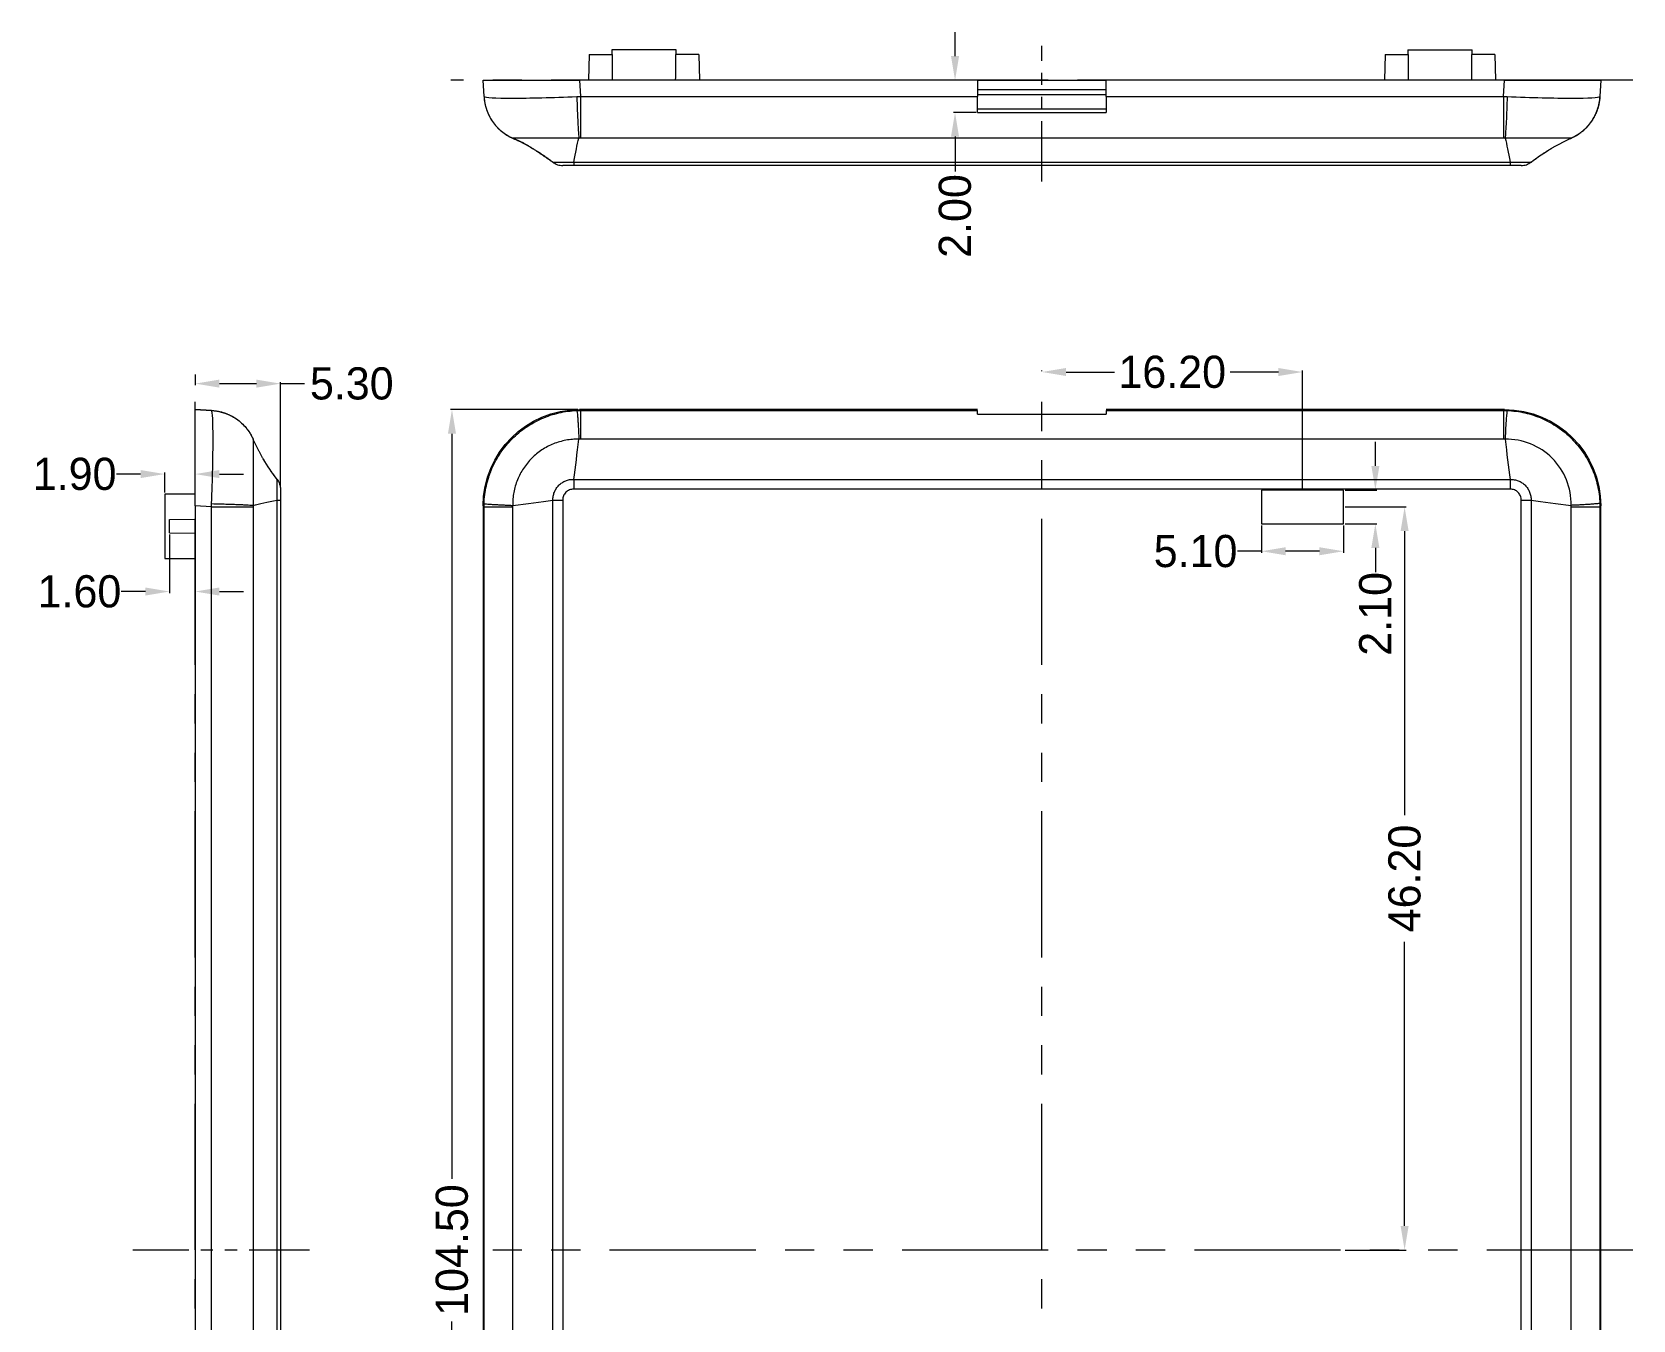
# Model space of a CAD drawing. Extents: x 33 to 501, y 235 to 402.
# Drawn here: x 32.7 to 132.3, y 315.1 to 395.2 of the extents above; entities that cross this region are included whole.
import ezdxf

# ---------------------------------------------------------------- set-up
doc = ezdxf.new("R2010")
doc.units = 0
doc.header["$MEASUREMENT"] = 0
doc.linetypes.add('PHANTOM', pattern=[2.5, 1.25, -0.25, 0.25, -0.25, 0.25, -0.25])
doc.layers.add('10', color=7, linetype='Continuous')
doc.dimstyles.new('2', dxfattribs={"dimtxt": 2, "dimasz": 1.5, "dimexe": 0.1, "dimexo": 0.1, "dimgap": 0.1, "dimtad": 0, "dimzin": 0, "dimdsep": 46, "dimtxsty": 'Standard', "dimcen": 0, "dimclrd": 4, "dimclre": 4, "dimclrt": 3, "dimadec": 1, "dimazin": 0, "dimtfac": 1, "dimtofl": 0, "dimtmove": 0, "dimatfit": 3, "dimfxl": 0, "dimtolj": 1, "dimtzin": 0, "dimlwd": 9, "dimlwe": 9, "dimarcsym": 0})

# ---------------------------------------------------------------- blocks, each defined once
blk = doc.blocks.new('*D11')
at = {"color": 4, "linetype": 'Continuous', "lineweight": 9}
for p, q in [((66.657, 371.72), (58.727, 371.72)), ((58.827, 370.22), (58.827, 323.903)), ((58.827, 268.72), (58.827, 315.036)), ((66.657, 267.22), (58.727, 267.22))]:
    blk.add_line(p, q, dxfattribs=at)
for points in [[(58.577, 370.22), (59.077, 370.22), (58.827, 371.72)], [(58.577, 268.72), (59.077, 268.72), (58.827, 267.22)]]:
    blk.add_solid(points, dxfattribs=at)
at = {"layer": 'Defpoints', "color": 0, "linetype": 'Continuous', "lineweight": 9}
for p in [(58.827, 371.72), (66.757, 371.72), (66.757, 267.22)]:
    blk.add_point(p, dxfattribs=at)
at = {"color": 3, "linetype": 'Continuous', "lineweight": 9, "insert": (58.827, 319.47), "char_height": 2, "attachment_point": 5, "rotation": 90}
blk.add_mtext('\\A1;104.50', dxfattribs=at)
blk = doc.blocks.new('*D12')
at = {"color": 4, "linetype": 'Continuous', "lineweight": 9}
for p, q in [((95.515, 374.1), (95.515, 374.155)), ((97.015, 374.055), (100.015, 374.055)), ((110.215, 374.055), (107.215, 374.055)), ((111.715, 366.82), (111.715, 374.155))]:
    blk.add_line(p, q, dxfattribs=at)
for points in [[(97.015, 374.305), (97.015, 373.805), (95.515, 374.055)], [(110.215, 374.305), (110.215, 373.805), (111.715, 374.055)]]:
    blk.add_solid(points, dxfattribs=at)
at = {"layer": 'Defpoints', "color": 0, "linetype": 'Continuous', "lineweight": 9}
for p in [(95.515, 374), (111.715, 374.055), (111.715, 366.72)]:
    blk.add_point(p, dxfattribs=at)
at = {"color": 3, "linetype": 'Continuous', "lineweight": 9, "insert": (103.615, 374.055), "char_height": 2, "attachment_point": 5}
blk.add_mtext('\\A1;16.20', dxfattribs=at)
blk = doc.blocks.new('*D13')
at = {"color": 4, "linetype": 'Continuous', "lineweight": 9}
for p, q in [((114.365, 365.67), (118.165, 365.67)), ((118.065, 364.17), (118.065, 346.503)), ((118.065, 320.97), (118.065, 338.636)), ((114.365, 319.47), (118.165, 319.47))]:
    blk.add_line(p, q, dxfattribs=at)
for points in [[(117.815, 364.17), (118.315, 364.17), (118.065, 365.67)], [(117.815, 320.97), (118.315, 320.97), (118.065, 319.47)]]:
    blk.add_solid(points, dxfattribs=at)
at = {"layer": 'Defpoints', "color": 0, "linetype": 'Continuous', "lineweight": 9}
for p in [(114.265, 365.67), (114.265, 319.47), (118.065, 319.47)]:
    blk.add_point(p, dxfattribs=at)
at = {"color": 3, "linetype": 'Continuous', "lineweight": 9, "insert": (118.065, 342.57), "char_height": 2, "attachment_point": 5, "rotation": 90}
blk.add_mtext('\\A1;46.20', dxfattribs=at)
blk = doc.blocks.new('*D14')
at = {"color": 4, "linetype": 'Continuous', "lineweight": 9}
for p, q in [((109.165, 364.52), (109.165, 362.813)), ((114.265, 364.52), (114.265, 362.813)), ((109.165, 362.913), (107.665, 362.913)), ((112.765, 362.913), (110.665, 362.913))]:
    blk.add_line(p, q, dxfattribs=at)
for points in [[(110.665, 363.163), (110.665, 362.663), (109.165, 362.913)], [(112.765, 363.163), (112.765, 362.663), (114.265, 362.913)]]:
    blk.add_solid(points, dxfattribs=at)
at = {"layer": 'Defpoints', "color": 0, "linetype": 'Continuous', "lineweight": 9}
for p in [(109.165, 364.62), (114.265, 364.62), (109.165, 362.913)]:
    blk.add_point(p, dxfattribs=at)
at = {"color": 3, "linetype": 'Continuous', "lineweight": 9, "insert": (105.065, 362.913), "char_height": 2, "attachment_point": 5}
blk.add_mtext('\\A1;5.10', dxfattribs=at)
blk = doc.blocks.new('*D15')
at = {"color": 4, "linetype": 'Continuous', "lineweight": 9}
for p, q in [((116.246, 368.22), (116.246, 369.72)), ((114.365, 366.72), (116.346, 366.72)), ((114.365, 364.62), (116.346, 364.62)), ((116.246, 363.12), (116.246, 361.62))]:
    blk.add_line(p, q, dxfattribs=at)
for points in [[(115.996, 368.22), (116.496, 368.22), (116.246, 366.72)], [(115.996, 363.12), (116.496, 363.12), (116.246, 364.62)]]:
    blk.add_solid(points, dxfattribs=at)
at = {"layer": 'Defpoints', "color": 0, "linetype": 'Continuous', "lineweight": 9}
for p in [(114.265, 366.72), (114.265, 364.62), (116.246, 364.62)]:
    blk.add_point(p, dxfattribs=at)
at = {"color": 3, "linetype": 'Continuous', "lineweight": 9, "insert": (116.246, 359.02), "char_height": 2, "attachment_point": 5, "rotation": 90}
blk.add_mtext('\\A1;2.10', dxfattribs=at)
blk = doc.blocks.new('*D33')
at = {"color": 4, "linetype": 'Continuous', "lineweight": 9}
for p, q in [((42.863, 373.9), (42.863, 373.234)), ((44.363, 373.334), (46.663, 373.334)), ((48.163, 366.87), (48.163, 373.434)), ((48.163, 373.334), (49.663, 373.334))]:
    blk.add_line(p, q, dxfattribs=at)
for points in [[(44.363, 373.584), (44.363, 373.084), (42.863, 373.334)], [(46.663, 373.584), (46.663, 373.084), (48.163, 373.334)]]:
    blk.add_solid(points, dxfattribs=at)
at = {"layer": 'Defpoints', "color": 0, "linetype": 'Continuous', "lineweight": 9}
for p in [(42.863, 374), (48.163, 373.334), (48.163, 366.77)]:
    blk.add_point(p, dxfattribs=at)
at = {"color": 3, "linetype": 'Continuous', "lineweight": 9, "insert": (52.596, 373.334), "char_height": 2, "attachment_point": 5}
blk.add_mtext('\\A1;5.30', dxfattribs=at)
blk = doc.blocks.new('*D34')
at = {"color": 4, "linetype": 'Continuous', "lineweight": 9}
for p, q in [((39.463, 367.711), (37.963, 367.711)), ((40.963, 366.57), (40.963, 367.811)), ((42.863, 366.57), (42.863, 367.811)), ((44.363, 367.711), (45.863, 367.711))]:
    blk.add_line(p, q, dxfattribs=at)
for points in [[(39.463, 367.961), (39.463, 367.461), (40.963, 367.711)], [(44.363, 367.961), (44.363, 367.461), (42.863, 367.711)]]:
    blk.add_solid(points, dxfattribs=at)
at = {"layer": 'Defpoints', "color": 0, "linetype": 'Continuous', "lineweight": 9}
for p in [(40.963, 367.711), (40.963, 366.47), (42.863, 366.47)]:
    blk.add_point(p, dxfattribs=at)
at = {"color": 3, "linetype": 'Continuous', "lineweight": 9, "insert": (35.363, 367.711), "char_height": 2, "attachment_point": 5}
blk.add_mtext('\\A1;1.90', dxfattribs=at)
blk = doc.blocks.new('*D35')
at = {"color": 4, "linetype": 'Continuous', "lineweight": 9}
for p, q in [((41.263, 363.955), (41.263, 360.309)), ((42.863, 362.37), (42.863, 360.309)), ((39.763, 360.409), (38.263, 360.409)), ((44.363, 360.409), (45.863, 360.409))]:
    blk.add_line(p, q, dxfattribs=at)
for points in [[(39.763, 360.659), (39.763, 360.159), (41.263, 360.409)], [(44.363, 360.659), (44.363, 360.159), (42.863, 360.409)]]:
    blk.add_solid(points, dxfattribs=at)
at = {"layer": 'Defpoints', "color": 0, "linetype": 'Continuous', "lineweight": 9}
for p in [(41.263, 364.055), (42.863, 362.47), (41.263, 360.409)]:
    blk.add_point(p, dxfattribs=at)
at = {"color": 3, "linetype": 'Continuous', "lineweight": 9, "insert": (35.663, 360.409), "char_height": 2, "attachment_point": 5}
blk.add_mtext('\\A1;1.60', dxfattribs=at)
blk = doc.blocks.new('*D47')
at = {"color": 4, "linetype": 'Continuous', "lineweight": 9}
for p, q in [((90.109, 393.691), (90.109, 395.191)), ((91.415, 392.191), (90.009, 392.191)), ((91.415, 390.191), (90.009, 390.191)), ((90.109, 388.691), (90.109, 386.52))]:
    blk.add_line(p, q, dxfattribs=at)
for points in [[(89.859, 393.691), (90.359, 393.691), (90.109, 392.191)], [(89.859, 388.691), (90.359, 388.691), (90.109, 390.191)]]:
    blk.add_solid(points, dxfattribs=at)
at = {"layer": 'Defpoints', "color": 0, "linetype": 'Continuous', "lineweight": 9}
for p in [(91.515, 392.191), (90.109, 390.191), (91.515, 390.191)]:
    blk.add_point(p, dxfattribs=at)
at = {"color": 3, "linetype": 'Continuous', "lineweight": 9, "insert": (90.109, 383.754), "char_height": 2, "attachment_point": 5, "rotation": 90}
blk.add_mtext('\\A1;2.00', dxfattribs=at)

msp = doc.modelspace()

# ---------------------------------------------------------------- linework, layer by layer
at = {"layer": '10', "color": 1, "linetype": 'PHANTOM', "lineweight": 9, "ltscale": 3}
for p, q in [((95.515, 385.905), (95.515, 394.338)), ((49.959, 319.47), (38.982, 319.47))]:
    msp.add_line(p, q, dxfattribs=at)
at = {"layer": '10', "color": 7, "linetype": 'Continuous', "lineweight": 9}
for p, q in [((67.351, 393.791), (67.323, 392.191)), ((67.351, 393.791), (68.809, 393.791)), ((72.765, 394.091), (68.765, 394.091)), ((68.765, 394.091), (68.765, 393.791)), ((74.18, 393.791), (72.722, 393.791)), ((72.765, 393.791), (72.765, 394.091)), ((74.18, 393.791), (74.208, 392.191)), ((116.851, 393.791), (116.823, 392.191)), ((116.851, 393.791), (118.309, 393.791)), ((118.265, 394.091), (122.265, 394.091)), ((118.265, 394.091), (118.265, 393.791)), ((123.68, 393.791), (122.222, 393.791)), ((122.265, 393.791), (122.265, 394.091)), ((123.68, 393.791), (123.708, 392.191)), ((60.818, 391.179), (60.765, 392.191)), ((60.765, 392.191), (66.757, 392.191)), ((66.757, 392.191), (66.81, 391.179)), ((91.515, 392.191), (66.757, 392.191)), ((91.515, 392.191), (91.515, 391.179)), ((91.516, 392.191), (99.514, 392.191)), ((99.515, 391.591), (91.516, 391.591)), ((124.273, 392.191), (99.515, 392.191)), ((99.515, 391.179), (99.515, 392.191)), ((124.22, 391.179), (124.273, 392.191)), ((124.273, 392.191), (130.265, 392.191)), ((130.265, 392.191), (130.212, 391.179)), ((62.6, 388.593), (62.6, 388.593)), ((62.601, 388.592), (62.6, 388.593)), ((128.43, 388.593), (128.429, 388.592)), ((128.43, 388.593), (128.43, 388.593)), ((42.863, 365.728), (42.863, 371.72)), ((42.863, 371.72), (43.875, 371.667)), ((43.875, 371.667), (42.863, 371.72)), ((66.757, 371.72), (66.81, 371.667)), ((91.515, 371.72), (66.757, 371.72)), ((124.273, 371.72), (99.515, 371.72)), ((124.22, 371.667), (124.273, 371.72)), ((46.461, 369.885), (46.461, 369.884)), ((46.461, 369.885), (46.461, 369.885)), ((46.461, 369.885), (46.461, 369.885)), ((40.963, 366.47), (40.963, 362.47)), ((42.863, 366.47), (40.963, 366.47)), ((109.165, 366.72), (109.165, 364.62)), ((114.265, 366.72), (109.165, 366.72)), ((114.265, 364.62), (114.265, 366.72)), ((43.875, 365.675), (42.863, 365.728)), ((42.863, 365.728), (42.863, 273.211)), ((60.818, 365.675), (60.765, 365.728)), ((60.765, 365.728), (60.765, 273.211)), ((130.265, 365.728), (130.212, 365.675)), ((130.265, 273.211), (130.265, 365.728)), ((41.263, 364.884), (42.863, 364.912)), ((41.263, 364.055), (41.263, 364.884)), ((109.165, 364.62), (114.265, 364.62)), ((41.263, 364.055), (42.863, 364.027)), ((40.963, 362.47), (42.863, 362.47))]:
    msp.add_line(p, q, dxfattribs=at)
at = {"layer": '10', "color": 1, "linetype": 'PHANTOM', "lineweight": 9, "ltscale": 7.27234}
for p, q in [((132.265, 392.191), (58.765, 392.191)), ((42.863, 264.938), (42.863, 374)), ((95.515, 264.938), (95.515, 374)), ((132.265, 319.47), (58.765, 319.47))]:
    msp.add_line(p, q, dxfattribs=at)
at = {"layer": '10', "color": 7, "linetype": 'Continuous', "lineweight": 9, "extrusion": (0, 0, -1)}
for centre, major_axis, ratio, start_param, end_param in [((70.765, 417.536), (0, -114.58), 0.017455, 1.347752, 1.362048), ((70.765, 417.536), (0, -114.58), 0.017455, 4.921137, 4.935433), ((120.265, 417.536), (0, -114.58), 0.017455, 1.347752, 1.362048), ((120.265, 417.536), (0, -114.58), 0.017455, 4.921137, 4.935433), ((66.773, 365.711), (-4.254, 4.254), 0.997265, 5.499157, 7.067214), ((124.257, 365.711), (4.254, 4.254), 0.997265, 5.499157, 7.067214)]:
    msp.add_ellipse(centre, major_axis=major_axis, ratio=ratio, start_param=start_param, end_param=end_param, dxfattribs=at)
at = {"layer": '10', "color": 7, "linetype": 'Continuous', "lineweight": 9}
for points, knots in [([(99.515, 391.284), (97.708, 391.284), (95.902, 391.284), (94.095, 391.284), (93.235, 391.284), (92.375, 391.284), (91.515, 391.284)], [0, 0, 0, 0, 0.677506, 0.677506, 0.677506, 1, 1, 1, 1]), ([(60.818, 391.179), (60.833, 390.904), (60.885, 390.631), (61.063, 390.11), (61.187, 389.861), (61.5, 389.408), (61.688, 389.202), (62.112, 388.851), (62.348, 388.704), (62.6, 388.593)], [0, 0, 0, 0, 0.25, 0.25, 0.5, 0.5, 0.75, 0.75, 1, 1, 1, 1]), ([(60.822, 391.173), (60.875, 391.119), (61.505, 391.082), (63.639, 391.082), (65.085, 391.117), (66.591, 391.173)], [0, 0, 0, 0, 0.5, 0.5, 1, 1, 1, 1]), ([(60.822, 391.173), (60.824, 391.146), (60.827, 391.09), (60.835, 391.008), (60.845, 390.926), (60.857, 390.846), (60.871, 390.767), (60.887, 390.689), (60.905, 390.613), (60.925, 390.537), (60.946, 390.463), (60.969, 390.391), (60.994, 390.319), (61.02, 390.25), (61.047, 390.181), (61.076, 390.114), (61.106, 390.049), (61.138, 389.985), (61.17, 389.922), (61.204, 389.861), (61.238, 389.801), (61.274, 389.743), (61.31, 389.687), (61.347, 389.632), (61.385, 389.578), (61.423, 389.526), (61.462, 389.476), (61.502, 389.427), (61.542, 389.379), (61.582, 389.333), (61.623, 389.288), (61.664, 389.245), (61.706, 389.203), (61.748, 389.162), (61.789, 389.123), (61.831, 389.085), (61.874, 389.049), (61.916, 389.014), (61.958, 388.98), (62, 388.947), (62.042, 388.916), (62.084, 388.886), (62.125, 388.857), (62.167, 388.829), (62.208, 388.803), (62.249, 388.777), (62.29, 388.753), (62.33, 388.729), (62.37, 388.707), (62.41, 388.685), (62.449, 388.665), (62.487, 388.646), (62.526, 388.627), (62.563, 388.609), (62.589, 388.598), (62.601, 388.592)], [0, 0, 0, 0, 0.025339, 0.05043, 0.075271, 0.099864, 0.124208, 0.148302, 0.172148, 0.195745, 0.219093, 0.242192, 0.265043, 0.287644, 0.309997, 0.3321, 0.353955, 0.375561, 0.396917, 0.418025, 0.438884, 0.459495, 0.479856, 0.499968, 0.519832, 0.539446, 0.558812, 0.577929, 0.596796, 0.615415, 0.633785, 0.651907, 0.669779, 0.687402, 0.704777, 0.721902, 0.738779, 0.755407, 0.771786, 0.787916, 0.803797, 0.819429, 0.834812, 0.849947, 0.864832, 0.879469, 0.893857, 0.907996, 0.921886, 0.935527, 0.948919, 0.962063, 0.974957, 0.987603, 1, 1, 1, 1]), ([(66.591, 391.173), (66.596, 390.994), (66.606, 390.648), (66.624, 390.169), (66.642, 389.754), (66.66, 389.405), (66.677, 389.119), (66.693, 388.894), (66.707, 388.72), (66.716, 388.633), (66.72, 388.592)], [0, 0, 0, 0, 0.163102, 0.315329, 0.456674, 0.587133, 0.7067, 0.815369, 0.913138, 1, 1, 1, 1]), ([(66.81, 391.179), (66.81, 390.904), (66.81, 390.631), (66.81, 390.11), (66.81, 389.861), (66.81, 389.408), (66.81, 389.202), (66.81, 388.851), (66.81, 388.704), (66.81, 388.593)], [0, 0, 0, 0, 0.25, 0.25, 0.5, 0.5, 0.75, 0.75, 1, 1, 1, 1]), ([(91.515, 390.422), (91.947, 390.422), (92.378, 390.422), (92.81, 390.422), (95.045, 390.422), (97.28, 390.422), (99.515, 390.422)], [0, 0, 0, 0, 0.16184, 0.16184, 0.16184, 1, 1, 1, 1]), ([(99.515, 391.179), (102.511, 391.179), (105.507, 391.179), (108.503, 391.179), (113.742, 391.179), (118.981, 391.179), (124.22, 391.179)], [0, 0, 0, 0, 0.363795, 0.363795, 0.363795, 1, 1, 1, 1]), ([(124.22, 391.179), (124.22, 390.904), (124.22, 390.631), (124.22, 390.11), (124.22, 389.861), (124.22, 389.408), (124.22, 389.202), (124.22, 388.851), (124.22, 388.704), (124.22, 388.593)], [0, 0, 0, 0, 0.25, 0.25, 0.5, 0.5, 0.75, 0.75, 1, 1, 1, 1]), ([(124.439, 391.173), (124.425, 390.623), (124.405, 390.083), (124.36, 389.178), (124.335, 388.814), (124.31, 388.592)], [0, 0, 0, 0, 0.5, 0.5, 1, 1, 1, 1]), ([(124.439, 391.173), (125.942, 391.117), (127.389, 391.082), (129.52, 391.082), (130.15, 391.117), (130.208, 391.173)], [0, 0, 0, 0, 0.5, 0.5, 1, 1, 1, 1]), ([(130.208, 391.173), (130.206, 391.145), (130.203, 391.09), (130.195, 391.007), (130.185, 390.926), (130.173, 390.845), (130.158, 390.766), (130.142, 390.688), (130.125, 390.612), (130.105, 390.537), (130.083, 390.462), (130.06, 390.39), (130.036, 390.319), (130.01, 390.249), (129.982, 390.18), (129.953, 390.113), (129.923, 390.048), (129.892, 389.984), (129.859, 389.921), (129.826, 389.86), (129.791, 389.8), (129.756, 389.742), (129.72, 389.686), (129.683, 389.631), (129.645, 389.577), (129.606, 389.525), (129.567, 389.475), (129.528, 389.426), (129.488, 389.378), (129.447, 389.332), (129.406, 389.287), (129.365, 389.244), (129.323, 389.202), (129.282, 389.161), (129.24, 389.122), (129.198, 389.084), (129.156, 389.048), (129.113, 389.013), (129.071, 388.979), (129.029, 388.946), (128.987, 388.915), (128.945, 388.885), (128.904, 388.856), (128.862, 388.828), (128.821, 388.802), (128.78, 388.776), (128.739, 388.752), (128.699, 388.728), (128.659, 388.706), (128.619, 388.684), (128.58, 388.664), (128.541, 388.645), (128.503, 388.626), (128.465, 388.608), (128.44, 388.597), (128.427, 388.592)], [0, 0, 0, 0, 0.025329, 0.05041, 0.075242, 0.099826, 0.124161, 0.148248, 0.172086, 0.195676, 0.219017, 0.24211, 0.264954, 0.28755, 0.309897, 0.331996, 0.353846, 0.375448, 0.396802, 0.417906, 0.438763, 0.459371, 0.47973, 0.499841, 0.519703, 0.539317, 0.558682, 0.577799, 0.596667, 0.615286, 0.633658, 0.65178, 0.669654, 0.68728, 0.704657, 0.721785, 0.738665, 0.755296, 0.771679, 0.787814, 0.803699, 0.819336, 0.834725, 0.849865, 0.864757, 0.8794, 0.893794, 0.90794, 0.921837, 0.935486, 0.948886, 0.962037, 0.97494, 0.987594, 1, 1, 1, 1]), ([(129.125, 389.022), (129.128, 389.025), (129.132, 389.027), (129.343, 389.202), (129.53, 389.408), (129.843, 389.861), (129.968, 390.11), (130.145, 390.631), (130.198, 390.904), (130.212, 391.179)], [0, 0, 0, 0, 0.001871, 0.001871, 0.334581, 0.334581, 0.66729, 0.66729, 1, 1, 1, 1]), ([(91.515, 390.191), (93.515, 390.191), (95.515, 390.191), (97.515, 390.191), (98.182, 390.191), (98.849, 390.191), (99.515, 390.191)], [0, 0, 0, 0, 0.75, 0.75, 0.75, 1, 1, 1, 1]), ([(66.72, 388.592), (66.584, 388.591), (66.447, 388.591), (66.176, 388.591), (66.042, 388.591), (65.645, 388.591), (65.386, 388.591), (65.008, 388.591), (64.884, 388.591), (64.645, 388.591), (64.529, 388.591), (64.192, 388.591), (63.983, 388.59), (63.693, 388.59), (63.602, 388.59), (63.429, 388.591), (63.349, 388.591), (63.125, 388.591), (63.001, 388.591), (62.849, 388.591), (62.804, 388.591), (62.728, 388.591), (62.697, 388.591), (62.647, 388.591), (62.629, 388.591), (62.612, 388.591), (62.607, 388.591), (62.603, 388.592)], [0, 0, 0, 0, 0.0625, 0.0625, 0.125, 0.125, 0.25, 0.25, 0.3125, 0.3125, 0.375, 0.375, 0.5, 0.5, 0.5625, 0.5625, 0.625, 0.625, 0.75, 0.75, 0.8125, 0.8125, 0.875, 0.875, 0.9375, 0.9375, 1, 1, 1, 1]), ([(66.81, 388.593), (66.78, 388.593), (66.75, 388.593), (66.727, 388.593), (66.723, 388.593), (66.718, 388.592), (66.714, 388.592)], [0, 0, 0, 0, 0.99933, 0.99933, 0.99933, 1, 1, 1, 1]), ([(124.22, 388.593), (122.25, 388.593), (120.28, 388.593), (118.31, 388.593), (110.31, 388.593), (102.31, 388.593), (94.31, 388.593), (85.143, 388.593), (75.977, 388.593), (66.81, 388.593)], [0, 0, 0, 0, 0.102953, 0.102953, 0.102953, 0.520995, 0.520995, 0.520995, 1, 1, 1, 1]), ([(124.317, 388.592), (124.312, 388.592), (124.308, 388.593), (124.303, 388.593), (124.28, 388.593), (124.25, 388.593), (124.22, 388.593)], [0, 0, 0, 0, 0.00067, 0.00067, 0.00067, 1, 1, 1, 1]), ([(128.425, 388.592), (128.432, 388.591), (128.383, 388.591), (128.308, 388.591), (128.233, 388.591), (128.081, 388.591), (128.023, 388.591), (127.898, 388.591), (127.829, 388.591), (127.607, 388.591), (127.437, 388.59), (127.147, 388.59), (127.046, 388.59), (126.835, 388.591), (126.725, 388.591), (126.387, 388.591), (126.149, 388.591), (125.773, 388.591), (125.644, 388.591), (125.383, 388.591), (125.251, 388.591), (124.853, 388.591), (124.583, 388.591), (124.31, 388.592)], [0, 0, 0, 0, 0.015625, 0.125, 0.25, 0.25, 0.3125, 0.3125, 0.375, 0.375, 0.5, 0.5, 0.5625, 0.5625, 0.625, 0.625, 0.75, 0.75, 0.8125, 0.8125, 0.875, 0.875, 1, 1, 1, 1]), ([(65.103, 387.1), (65.132, 387.104), (65.177, 387.105), (65.241, 387.106), (65.3, 387.106), (65.378, 387.107), (65.47, 387.107), (65.585, 387.107), (65.725, 387.106), (65.874, 387.105), (66.004, 387.104), (66.145, 387.103), (66.285, 387.102), (66.324, 387.101), (66.362, 387.101), (66.394, 387.1), (66.399, 387.1), (66.403, 387.1), (66.408, 387.1)], [0, 0, 0, 0, 0.308953, 0.308953, 0.308953, 0.499345, 0.499345, 0.499345, 0.737901, 0.737901, 0.737901, 0.943916, 0.943916, 0.943916, 0.999971, 0.999971, 0.999971, 1, 1, 1, 1]), ([(65.103, 387.1), (65.191, 387.032), (65.287, 386.981), (65.444, 386.927), (65.497, 386.913), (65.605, 386.896), (65.661, 386.891), (65.715, 386.891)], [0, 0, 0, 0, 0.5, 0.5, 0.75, 0.75, 1, 1, 1, 1]), ([(66.396, 386.891), (66.375, 386.891), (66.353, 386.891), (66.332, 386.891), (66.258, 386.891), (66.185, 386.891), (66.117, 386.891), (66.04, 386.891), (65.968, 386.891), (65.909, 386.891), (65.862, 386.891), (65.822, 386.891), (65.791, 386.891), (65.757, 386.891), (65.733, 386.891), (65.723, 386.891), (65.719, 386.891), (65.714, 386.891)], [0, 0, 0, 0, 0.059419, 0.059419, 0.059419, 0.26576, 0.26576, 0.26576, 0.500643, 0.500643, 0.500643, 0.687205, 0.687205, 0.687205, 0.897282, 0.897282, 1, 1, 1, 1]), ([(66.401, 387.1), (66.401, 387.033), (66.4, 386.98), (66.399, 386.945), (66.398, 386.915), (66.398, 386.898), (66.397, 386.894), (66.396, 386.889)], [0, 0, 0, 0, 0.501081, 0.501081, 0.501081, 0.924763, 1, 1, 1, 1]), ([(124.634, 386.891), (116.037, 386.891), (107.441, 386.891), (98.844, 386.891), (88.028, 386.891), (77.212, 386.891), (66.396, 386.891)], [0, 0, 0, 0, 0.442836, 0.442836, 0.442836, 1, 1, 1, 1]), ([(66.401, 387.101), (67.068, 387.101), (67.735, 387.101), (68.401, 387.101), (71.068, 387.101), (73.735, 387.101), (76.401, 387.101), (81.735, 387.101), (87.068, 387.101), (92.401, 387.101), (97.773, 387.101), (103.144, 387.101), (108.515, 387.101), (111.672, 387.101), (114.83, 387.101), (117.987, 387.101), (120.201, 387.101), (122.415, 387.101), (124.629, 387.101)], [0, 0, 0, 0, 0.034348, 0.034348, 0.034348, 0.17174, 0.17174, 0.17174, 0.446523, 0.446523, 0.446523, 0.723262, 0.723262, 0.723262, 0.885927, 0.885927, 0.885927, 1, 1, 1, 1]), ([(124.622, 387.1), (124.627, 387.1), (124.631, 387.1), (124.636, 387.1), (124.698, 387.101), (124.767, 387.102), (124.835, 387.103), (124.977, 387.104), (125.117, 387.105), (125.244, 387.106), (125.36, 387.106), (125.468, 387.107), (125.56, 387.107), (125.675, 387.107), (125.767, 387.106), (125.83, 387.105), (125.884, 387.104), (125.908, 387.104), (125.913, 387.103), (125.918, 387.103), (125.936, 387.101), (125.931, 387.101), (125.927, 387.1), (125.923, 387.098), (125.919, 387.096)], [0, 0, 0, 0, 0.000029, 0.000029, 0.000029, 0.099778, 0.099778, 0.099778, 0.308953, 0.308953, 0.308953, 0.499345, 0.499345, 0.499345, 0.737901, 0.737901, 0.737901, 0.943916, 0.943916, 0.943916, 0.999971, 0.999971, 0.999971, 1, 1, 1, 1]), ([(124.629, 387.1), (124.63, 387.033), (124.631, 386.98), (124.631, 386.945), (124.632, 386.915), (124.633, 386.898), (124.633, 386.894), (124.635, 386.889)], [0, 0, 0, 0, 0.500356, 0.500356, 0.500356, 0.924765, 1, 1, 1, 1]), ([(125.315, 386.891), (125.29, 386.891), (125.261, 386.891), (125.228, 386.891), (125.18, 386.891), (125.121, 386.891), (125.074, 386.891), (125.019, 386.891), (124.959, 386.891), (124.893, 386.891), (124.819, 386.891), (124.745, 386.891), (124.708, 386.891), (124.671, 386.891), (124.634, 386.891)], [0, 0, 0, 0, 0.26576, 0.26576, 0.500643, 0.500643, 0.500643, 0.687204, 0.687204, 0.687204, 0.897282, 0.897282, 0.897282, 1, 1, 1, 1]), ([(125.315, 386.891), (125.37, 386.891), (125.425, 386.896), (125.533, 386.913), (125.586, 386.927), (125.743, 386.981), (125.84, 387.032), (125.927, 387.1)], [0, 0, 0, 0, 0.25, 0.25, 0.5, 0.5, 1, 1, 1, 1]), ([(43.875, 371.667), (44.15, 371.652), (44.423, 371.6), (44.944, 371.422), (45.193, 371.297), (45.646, 370.985), (45.852, 370.797), (46.026, 370.586), (46.029, 370.583), (46.032, 370.579)], [0, 0, 0, 0, 0.33271, 0.33271, 0.665419, 0.665419, 0.998129, 0.998129, 1, 1, 1, 1]), ([(43.88, 365.874), (43.935, 367.381), (43.972, 368.833), (43.972, 370.972), (43.937, 371.604), (43.881, 371.662)], [0, 0, 0, 0, 0.5, 0.5, 1, 1, 1, 1]), ([(43.881, 371.662), (43.909, 371.661), (43.964, 371.657), (44.047, 371.649), (44.128, 371.639), (44.208, 371.627), (44.288, 371.613), (44.365, 371.597), (44.442, 371.579), (44.517, 371.559), (44.591, 371.538), (44.664, 371.515), (44.735, 371.49), (44.805, 371.464), (44.874, 371.437), (44.941, 371.408), (45.006, 371.378), (45.07, 371.346), (45.133, 371.314), (45.194, 371.28), (45.253, 371.246), (45.312, 371.21), (45.368, 371.174), (45.423, 371.137), (45.477, 371.099), (45.529, 371.061), (45.579, 371.022), (45.628, 370.982), (45.676, 370.942), (45.722, 370.901), (45.767, 370.861), (45.81, 370.819), (45.852, 370.778), (45.893, 370.736), (45.932, 370.694), (45.969, 370.652), (46.006, 370.61), (46.041, 370.568), (46.075, 370.526), (46.107, 370.484), (46.139, 370.442), (46.169, 370.4), (46.198, 370.358), (46.226, 370.316), (46.252, 370.275), (46.278, 370.234), (46.302, 370.193), (46.326, 370.153), (46.348, 370.113), (46.369, 370.073), (46.39, 370.034), (46.409, 369.995), (46.428, 369.957), (46.446, 369.919), (46.457, 369.894), (46.462, 369.882)], [0, 0, 0, 0, 0.025329, 0.05041, 0.075242, 0.099826, 0.124161, 0.148248, 0.172086, 0.195676, 0.219017, 0.24211, 0.264954, 0.28755, 0.309897, 0.331996, 0.353846, 0.375448, 0.396802, 0.417906, 0.438763, 0.45937, 0.47973, 0.499841, 0.519703, 0.539317, 0.558682, 0.577799, 0.596667, 0.615286, 0.633657, 0.65178, 0.669654, 0.68728, 0.704657, 0.721785, 0.738665, 0.755296, 0.771679, 0.787814, 0.803699, 0.819336, 0.834725, 0.849865, 0.864757, 0.8794, 0.893794, 0.90794, 0.921837, 0.935486, 0.948886, 0.962037, 0.97494, 0.987594, 1, 1, 1, 1]), ([(60.822, 365.874), (60.835, 366.251), (60.883, 366.621), (61.007, 367.167), (61.057, 367.348), (61.144, 367.616), (61.176, 367.705), (61.243, 367.881), (61.278, 367.968), (61.464, 368.397), (61.644, 368.723), (61.959, 369.187), (62.072, 369.338), (62.312, 369.629), (62.439, 369.768), (62.839, 370.17), (63.126, 370.408), (63.587, 370.723), (63.746, 370.821), (64.073, 371.003), (64.243, 371.087), (64.759, 371.313), (65.113, 371.43), (65.658, 371.556), (65.842, 371.589), (66.215, 371.639), (66.403, 371.655), (66.591, 371.662)], [0, 0, 0, 0, 0.125, 0.125, 0.1875, 0.1875, 0.21875, 0.21875, 0.25, 0.25, 0.375, 0.375, 0.4375, 0.4375, 0.5, 0.5, 0.625, 0.625, 0.6875, 0.6875, 0.75, 0.75, 0.875, 0.875, 0.9375, 0.9375, 1, 1, 1, 1]), ([(66.591, 371.662), (66.596, 371.643), (66.606, 371.607), (66.624, 371.445), (66.642, 371.231), (66.66, 370.977), (66.677, 370.703), (66.693, 370.423), (66.707, 370.151), (66.716, 369.968), (66.72, 369.882)], [0, 0, 0, 0, 0.163102, 0.315329, 0.456674, 0.587133, 0.7067, 0.815369, 0.913138, 1, 1, 1, 1]), ([(66.81, 371.667), (66.81, 371.652), (66.81, 371.6), (66.81, 371.422), (66.81, 371.297), (66.81, 370.985), (66.81, 370.797), (66.81, 370.373), (66.81, 370.137), (66.81, 369.885)], [0, 0, 0, 0, 0.25, 0.25, 0.5, 0.5, 0.75, 0.75, 1, 1, 1, 1]), ([(91.515, 371.443), (93.515, 371.443), (95.515, 371.443), (97.515, 371.443), (98.182, 371.443), (98.849, 371.443), (99.515, 371.443)], [0, 0, 0, 0, 0.75, 0.75, 0.75, 1, 1, 1, 1]), ([(99.515, 371.667), (102.511, 371.667), (105.507, 371.667), (108.503, 371.667), (113.742, 371.667), (118.981, 371.667), (124.22, 371.667)], [0, 0, 0, 0, 0.363795, 0.363795, 0.363795, 1, 1, 1, 1]), ([(124.22, 371.667), (124.22, 371.652), (124.22, 371.6), (124.22, 371.422), (124.22, 371.297), (124.22, 370.985), (124.22, 370.797), (124.22, 370.373), (124.22, 370.137), (124.22, 369.885)], [0, 0, 0, 0, 0.25, 0.25, 0.5, 0.5, 0.75, 0.75, 1, 1, 1, 1]), ([(124.439, 371.662), (124.425, 371.633), (124.405, 371.449), (124.36, 370.824), (124.335, 370.385), (124.31, 369.882)], [0, 0, 0, 0, 0.5, 0.5, 1, 1, 1, 1]), ([(124.439, 371.662), (124.815, 371.648), (125.184, 371.598), (125.729, 371.474), (125.909, 371.424), (126.266, 371.306), (126.442, 371.238), (126.954, 371.014), (127.28, 370.834), (127.742, 370.519), (127.893, 370.406), (128.183, 370.166), (128.322, 370.039), (128.721, 369.639), (128.958, 369.352), (129.273, 368.892), (129.37, 368.733), (129.551, 368.406), (129.635, 368.237), (129.86, 367.722), (129.976, 367.369), (130.101, 366.825), (130.135, 366.642), (130.184, 366.269), (130.201, 366.081), (130.208, 365.894)], [0, 0, 0, 0, 0.125, 0.125, 0.1875, 0.1875, 0.25, 0.25, 0.375, 0.375, 0.4375, 0.4375, 0.5, 0.5, 0.625, 0.625, 0.6875, 0.6875, 0.75, 0.75, 0.875, 0.875, 0.9375, 0.9375, 1, 1, 1, 1]), ([(46.462, 369.881), (46.463, 369.888), (46.463, 369.878), (46.463, 369.855), (46.463, 369.837), (46.463, 369.763), (46.463, 369.688), (46.463, 369.535), (46.463, 369.478), (46.463, 369.352), (46.463, 369.284), (46.463, 369.061), (46.463, 368.892), (46.463, 368.602), (46.463, 368.501), (46.463, 368.289), (46.463, 368.179), (46.463, 367.841), (46.463, 367.603), (46.463, 367.228), (46.463, 367.099), (46.463, 366.837), (46.463, 366.705), (46.463, 366.44), (46.463, 366.306), (46.463, 366.104), (46.462, 366.003), (46.462, 365.884), (46.462, 365.824), (46.462, 365.799), (46.462, 365.782), (46.462, 365.773), (46.462, 365.765)], [0, 0, 0, 0, 0.0625, 0.0625, 0.125, 0.125, 0.25, 0.25, 0.3125, 0.3125, 0.375, 0.375, 0.5, 0.5, 0.5625, 0.5625, 0.625, 0.625, 0.75, 0.75, 0.8125, 0.8125, 0.875, 0.875, 0.9375, 0.9375, 0.96875, 0.984375, 0.992188, 0.996094, 0.996094, 1, 1, 1, 1]), ([(66.72, 369.882), (66.584, 369.884), (66.447, 369.879), (66.176, 369.855), (66.042, 369.837), (65.645, 369.763), (65.386, 369.688), (65.008, 369.535), (64.884, 369.478), (64.645, 369.352), (64.529, 369.284), (64.192, 369.061), (63.983, 368.892), (63.693, 368.602), (63.602, 368.501), (63.429, 368.289), (63.349, 368.179), (63.125, 367.841), (63.001, 367.603), (62.849, 367.228), (62.804, 367.099), (62.728, 366.837), (62.697, 366.705), (62.647, 366.44), (62.629, 366.306), (62.612, 366.104), (62.606, 366.003), (62.603, 365.884), (62.603, 365.824), (62.603, 365.799), (62.603, 365.782), (62.603, 365.773), (62.603, 365.765)], [0, 0, 0, 0, 0.0625, 0.0625, 0.125, 0.125, 0.25, 0.25, 0.3125, 0.3125, 0.375, 0.375, 0.5, 0.5, 0.5625, 0.5625, 0.625, 0.625, 0.75, 0.75, 0.8125, 0.8125, 0.875, 0.875, 0.9375, 0.9375, 0.96875, 0.984375, 0.992188, 0.996094, 0.996094, 1, 1, 1, 1]), ([(66.81, 369.885), (66.78, 369.885), (66.75, 369.884), (66.727, 369.884), (66.723, 369.884), (66.718, 369.884), (66.714, 369.884)], [0, 0, 0, 0, 0.99933, 0.99933, 0.99933, 1, 1, 1, 1]), ([(124.22, 369.885), (122.25, 369.885), (120.28, 369.885), (118.31, 369.885), (110.31, 369.885), (102.31, 369.885), (94.31, 369.885), (85.143, 369.885), (75.977, 369.885), (66.81, 369.885)], [0, 0, 0, 0, 0.102953, 0.102953, 0.102953, 0.520995, 0.520995, 0.520995, 1, 1, 1, 1]), ([(124.317, 369.884), (124.312, 369.884), (124.308, 369.884), (124.303, 369.884), (124.28, 369.884), (124.25, 369.885), (124.22, 369.885)], [0, 0, 0, 0, 0.00067, 0.00067, 0.00067, 1, 1, 1, 1]), ([(128.427, 365.765), (128.416, 366.311), (128.335, 366.847), (127.929, 367.854), (127.63, 368.308), (126.472, 369.468), (125.402, 369.898), (124.31, 369.882)], [0, 0, 0, 0, 0.25, 0.25, 0.5, 0.5, 1, 1, 1, 1]), ([(47.954, 366.077), (47.954, 366.081), (47.954, 366.086), (47.954, 366.09), (47.953, 366.152), (47.952, 366.222), (47.951, 366.29), (47.95, 366.431), (47.949, 366.571), (47.948, 366.698), (47.947, 366.814), (47.947, 366.923), (47.947, 367.015), (47.947, 367.129), (47.948, 367.222), (47.949, 367.284), (47.949, 367.338), (47.95, 367.363), (47.951, 367.367), (47.951, 367.373), (47.953, 367.391), (47.953, 367.386), (47.954, 367.381), (47.956, 367.377), (47.957, 367.373)], [0, 0, 0, 0, 0.000029, 0.000029, 0.000029, 0.099778, 0.099778, 0.099778, 0.308953, 0.308953, 0.308953, 0.499345, 0.499345, 0.499345, 0.737901, 0.737901, 0.737901, 0.943916, 0.943916, 0.943916, 0.999971, 0.999971, 0.999971, 1, 1, 1, 1]), ([(47.954, 367.382), (48.022, 367.294), (48.073, 367.198), (48.127, 367.041), (48.14, 366.988), (48.158, 366.88), (48.163, 366.824), (48.163, 366.77)], [0, 0, 0, 0, 0.5, 0.5, 0.75, 0.75, 1, 1, 1, 1]), ([(65.103, 366.084), (65.1, 366.17), (65.106, 366.257), (65.136, 366.426), (65.16, 366.508), (65.223, 366.667), (65.263, 366.744), (65.356, 366.888), (65.41, 366.954), (65.532, 367.077), (65.599, 367.13), (65.741, 367.222), (65.817, 367.262), (65.978, 367.325), (66.06, 367.349), (66.228, 367.378), (66.315, 367.385), (66.401, 367.382)], [0, 0, 0, 0, 0.125, 0.125, 0.25, 0.25, 0.375, 0.375, 0.5, 0.5, 0.625, 0.625, 0.75, 0.75, 0.875, 0.875, 1, 1, 1, 1]), ([(66.401, 367.382), (66.401, 367.294), (66.4, 367.198), (66.398, 367.041), (66.398, 366.988), (66.397, 366.88), (66.397, 366.824), (66.396, 366.77)], [0, 0, 0, 0, 0.5, 0.5, 0.75, 0.75, 1, 1, 1, 1]), ([(66.401, 367.382), (67.068, 367.382), (67.735, 367.382), (68.401, 367.382), (71.068, 367.382), (73.735, 367.382), (76.401, 367.382), (81.735, 367.382), (87.068, 367.382), (92.401, 367.382), (97.773, 367.382), (103.144, 367.382), (108.515, 367.382), (111.672, 367.382), (114.83, 367.382), (117.987, 367.382), (120.201, 367.382), (122.415, 367.382), (124.629, 367.382)], [0, 0, 0, 0, 0.034348, 0.034348, 0.034348, 0.17174, 0.17174, 0.17174, 0.446523, 0.446523, 0.446523, 0.723262, 0.723262, 0.723262, 0.885927, 0.885927, 0.885927, 1, 1, 1, 1]), ([(124.629, 367.382), (124.715, 367.385), (124.802, 367.378), (124.971, 367.348), (125.054, 367.325), (125.213, 367.262), (125.29, 367.222), (125.433, 367.129), (125.5, 367.075), (125.622, 366.952), (125.675, 366.886), (125.768, 366.744), (125.807, 366.667), (125.871, 366.507), (125.894, 366.425), (125.924, 366.257), (125.93, 366.17), (125.927, 366.084)], [0, 0, 0, 0, 0.125, 0.125, 0.25, 0.25, 0.375, 0.375, 0.5, 0.5, 0.625, 0.625, 0.75, 0.75, 0.875, 0.875, 1, 1, 1, 1]), ([(124.629, 367.382), (124.63, 367.294), (124.631, 367.198), (124.632, 367.041), (124.632, 366.988), (124.633, 366.88), (124.634, 366.824), (124.634, 366.77)], [0, 0, 0, 0, 0.5, 0.5, 0.75, 0.75, 1, 1, 1, 1]), ([(48.163, 366.77), (48.163, 366.744), (48.163, 366.715), (48.163, 366.682), (48.163, 366.635), (48.163, 366.576), (48.163, 366.529), (48.163, 366.473), (48.163, 366.414), (48.163, 366.347), (48.163, 366.274), (48.163, 366.2), (48.163, 366.163), (48.163, 366.126), (48.163, 366.089)], [0, 0, 0, 0, 0.26576, 0.26576, 0.500643, 0.500643, 0.500643, 0.687205, 0.687205, 0.687205, 0.897282, 0.897282, 0.897282, 1, 1, 1, 1]), ([(66.396, 366.77), (66.351, 366.77), (66.306, 366.767), (66.218, 366.751), (66.175, 366.738), (66.091, 366.705), (66.051, 366.684), (65.976, 366.636), (65.942, 366.608), (65.877, 366.544), (65.849, 366.509), (65.801, 366.434), (65.78, 366.394), (65.747, 366.31), (65.734, 366.268), (65.718, 366.179), (65.714, 366.134), (65.715, 366.089)], [0, 0, 0, 0, 0.125, 0.125, 0.25, 0.25, 0.375, 0.375, 0.5, 0.5, 0.625, 0.625, 0.75, 0.75, 0.875, 0.875, 1, 1, 1, 1]), ([(124.634, 366.77), (116.037, 366.77), (107.441, 366.77), (98.844, 366.77), (88.028, 366.77), (77.212, 366.77), (66.396, 366.77)], [0, 0, 0, 0, 0.442836, 0.442836, 0.442836, 1, 1, 1, 1]), ([(125.315, 366.089), (125.316, 366.134), (125.312, 366.179), (125.296, 366.267), (125.284, 366.31), (125.251, 366.394), (125.23, 366.434), (125.182, 366.508), (125.154, 366.543), (125.09, 366.607), (125.055, 366.635), (124.98, 366.684), (124.939, 366.705), (124.856, 366.738), (124.813, 366.751), (124.725, 366.767), (124.679, 366.77), (124.634, 366.77)], [0, 0, 0, 0, 0.125, 0.125, 0.25, 0.25, 0.375, 0.375, 0.5, 0.5, 0.625, 0.625, 0.75, 0.75, 0.875, 0.875, 1, 1, 1, 1]), ([(43.875, 365.675), (44.15, 365.675), (44.423, 365.675), (44.944, 365.675), (45.193, 365.675), (45.646, 365.675), (45.852, 365.675), (46.203, 365.675), (46.349, 365.675), (46.461, 365.675)], [0, 0, 0, 0, 0.25, 0.25, 0.5, 0.5, 0.75, 0.75, 1, 1, 1, 1]), ([(43.875, 273.264), (43.875, 283.306), (43.875, 293.348), (43.875, 303.39), (43.875, 324.151), (43.875, 344.913), (43.875, 365.675)], [0, 0, 0, 0, 0.325994, 0.325994, 0.325994, 1, 1, 1, 1]), ([(43.88, 365.874), (44.059, 365.87), (44.405, 365.862), (44.884, 365.847), (45.299, 365.832), (45.648, 365.817), (45.933, 365.802), (46.158, 365.789), (46.333, 365.776), (46.42, 365.768), (46.461, 365.764)], [0, 0, 0, 0, 0.163162, 0.315429, 0.456798, 0.587263, 0.706819, 0.815463, 0.913191, 1, 1, 1, 1]), ([(46.461, 365.771), (46.461, 365.767), (46.461, 365.762), (46.461, 365.758), (46.461, 365.735), (46.461, 365.705), (46.461, 365.675)], [0, 0, 0, 0, 0.00067, 0.00067, 0.00067, 1, 1, 1, 1]), ([(46.461, 365.675), (46.461, 363.705), (46.461, 361.734), (46.461, 359.764), (46.461, 351.764), (46.461, 343.764), (46.461, 335.764), (46.461, 327.764), (46.461, 319.764), (46.461, 311.764), (46.461, 298.931), (46.461, 286.098), (46.461, 273.264)], [0, 0, 0, 0, 0.06396, 0.06396, 0.06396, 0.323671, 0.323671, 0.323671, 0.583382, 0.583382, 0.583382, 1, 1, 1, 1]), ([(47.953, 272.856), (47.953, 273.522), (47.953, 274.189), (47.953, 274.856), (47.953, 277.522), (47.953, 280.189), (47.953, 282.856), (47.953, 293.522), (47.953, 304.189), (47.953, 314.856), (47.953, 323.394), (47.953, 331.932), (47.953, 340.47), (47.953, 349.008), (47.953, 357.546), (47.953, 366.083)], [0, 0, 0, 0, 0.021453, 0.021453, 0.021453, 0.107264, 0.107264, 0.107264, 0.45051, 0.45051, 0.45051, 0.725255, 0.725255, 0.725255, 1, 1, 1, 1]), ([(47.954, 366.083), (48.021, 366.084), (48.074, 366.085), (48.109, 366.086), (48.139, 366.087), (48.156, 366.087), (48.16, 366.088), (48.164, 366.089)], [0, 0, 0, 0, 0.500356, 0.500356, 0.500356, 0.924765, 1, 1, 1, 1]), ([(48.163, 366.089), (48.163, 357.492), (48.163, 348.895), (48.163, 340.299), (48.163, 317.816), (48.163, 295.333), (48.163, 272.851)], [0, 0, 0, 0, 0.276602, 0.276602, 0.276602, 1, 1, 1, 1]), ([(60.818, 365.675), (60.833, 365.675), (60.885, 365.675), (61.063, 365.675), (61.187, 365.675), (61.5, 365.675), (61.688, 365.675), (62.112, 365.675), (62.348, 365.675), (62.6, 365.675)], [0, 0, 0, 0, 0.25, 0.25, 0.5, 0.5, 0.75, 0.75, 1, 1, 1, 1]), ([(60.818, 273.264), (60.818, 283.306), (60.818, 293.348), (60.818, 303.39), (60.818, 324.151), (60.818, 344.913), (60.818, 365.675)], [0, 0, 0, 0, 0.325994, 0.325994, 0.325994, 1, 1, 1, 1]), ([(60.822, 365.874), (60.841, 365.87), (60.877, 365.862), (61.039, 365.847), (61.253, 365.832), (61.507, 365.817), (61.781, 365.802), (62.06, 365.789), (62.332, 365.776), (62.515, 365.768), (62.601, 365.764)], [0, 0, 0, 0, 0.163162, 0.315429, 0.456798, 0.587263, 0.706819, 0.815463, 0.913191, 1, 1, 1, 1]), ([(62.601, 365.771), (62.601, 365.767), (62.601, 365.762), (62.601, 365.758), (62.6, 365.735), (62.6, 365.705), (62.6, 365.675)], [0, 0, 0, 0, 0.00067, 0.00067, 0.00067, 1, 1, 1, 1]), ([(62.6, 365.675), (62.6, 363.705), (62.6, 361.734), (62.6, 359.764), (62.6, 351.764), (62.6, 343.764), (62.6, 335.764), (62.6, 327.764), (62.6, 319.764), (62.6, 311.764), (62.6, 298.931), (62.6, 286.098), (62.6, 273.264)], [0, 0, 0, 0, 0.06396, 0.06396, 0.06396, 0.323671, 0.323671, 0.323671, 0.583382, 0.583382, 0.583382, 1, 1, 1, 1]), ([(65.102, 272.856), (65.102, 273.522), (65.102, 274.189), (65.102, 274.856), (65.102, 277.522), (65.102, 280.189), (65.102, 282.856), (65.102, 293.522), (65.102, 304.189), (65.102, 314.856), (65.102, 323.394), (65.102, 331.932), (65.102, 340.47), (65.102, 349.008), (65.102, 357.546), (65.102, 366.083)], [0, 0, 0, 0, 0.021453, 0.021453, 0.021453, 0.107264, 0.107264, 0.107264, 0.45051, 0.45051, 0.45051, 0.725255, 0.725255, 0.725255, 1, 1, 1, 1]), ([(65.103, 366.083), (65.191, 366.084), (65.287, 366.085), (65.444, 366.086), (65.497, 366.087), (65.605, 366.088), (65.661, 366.088), (65.715, 366.089)], [0, 0, 0, 0, 0.5, 0.5, 0.75, 0.75, 1, 1, 1, 1]), ([(65.715, 366.089), (65.715, 357.492), (65.715, 348.895), (65.715, 340.299), (65.715, 317.816), (65.715, 295.333), (65.715, 272.851)], [0, 0, 0, 0, 0.276602, 0.276602, 0.276602, 1, 1, 1, 1]), ([(125.315, 272.851), (125.315, 281.447), (125.315, 290.044), (125.315, 298.641), (125.315, 321.123), (125.315, 343.606), (125.315, 366.089)], [0, 0, 0, 0, 0.276602, 0.276602, 0.276602, 1, 1, 1, 1]), ([(125.315, 366.089), (125.37, 366.088), (125.425, 366.088), (125.533, 366.087), (125.586, 366.086), (125.743, 366.085), (125.84, 366.084), (125.927, 366.083)], [0, 0, 0, 0, 0.25, 0.25, 0.5, 0.5, 1, 1, 1, 1]), ([(125.928, 366.083), (125.928, 365.417), (125.928, 364.75), (125.928, 364.083), (125.928, 361.417), (125.928, 358.75), (125.928, 356.083), (125.928, 345.417), (125.928, 334.75), (125.928, 324.083), (125.928, 315.546), (125.928, 307.008), (125.928, 298.47), (125.928, 289.932), (125.928, 281.394), (125.928, 272.856)], [0, 0, 0, 0, 0.021453, 0.021453, 0.021453, 0.107264, 0.107264, 0.107264, 0.45051, 0.45051, 0.45051, 0.725255, 0.725255, 0.725255, 1, 1, 1, 1]), ([(130.208, 365.894), (130.189, 365.889), (130.153, 365.879), (129.99, 365.861), (129.776, 365.843), (129.522, 365.825), (129.248, 365.808), (128.969, 365.792), (128.697, 365.778), (128.513, 365.769), (128.427, 365.765)], [0, 0, 0, 0, 0.163102, 0.315329, 0.456675, 0.587133, 0.7067, 0.815369, 0.913138, 1, 1, 1, 1]), ([(128.43, 365.675), (128.43, 365.705), (128.43, 365.735), (128.429, 365.758), (128.429, 365.762), (128.429, 365.767), (128.429, 365.771)], [0, 0, 0, 0, 0.99933, 0.99933, 0.99933, 1, 1, 1, 1]), ([(128.43, 273.264), (128.43, 275.235), (128.43, 277.205), (128.43, 279.175), (128.43, 287.175), (128.43, 295.175), (128.43, 303.175), (128.43, 311.175), (128.43, 319.175), (128.43, 327.175), (128.43, 340.008), (128.43, 352.842), (128.43, 365.675)], [0, 0, 0, 0, 0.06396, 0.06396, 0.06396, 0.323671, 0.323671, 0.323671, 0.583382, 0.583382, 0.583382, 1, 1, 1, 1]), ([(128.43, 365.675), (128.682, 365.675), (128.919, 365.675), (129.343, 365.675), (129.53, 365.675), (129.843, 365.675), (129.968, 365.675), (130.145, 365.675), (130.198, 365.675), (130.212, 365.675)], [0, 0, 0, 0, 0.25, 0.25, 0.5, 0.5, 0.75, 0.75, 1, 1, 1, 1]), ([(130.212, 365.675), (130.212, 355.633), (130.212, 345.591), (130.212, 335.55), (130.212, 314.788), (130.212, 294.026), (130.212, 273.264)], [0, 0, 0, 0, 0.325994, 0.325994, 0.325994, 1, 1, 1, 1])]:
    msp.add_open_spline(points, degree=3, knots=knots, dxfattribs=at)
for points, degree in [([(60.818, 391.179), (60.822, 391.173)], 1), ([(66.591, 391.173), (66.664, 391.175), (66.737, 391.177), (66.81, 391.179)], 3), ([(66.81, 391.179), (75.045, 391.179), (83.28, 391.179), (91.515, 391.179)], 3), ([(91.515, 390.191), (91.515, 390.508), (91.515, 390.837), (91.515, 391.179)], 3), ([(99.515, 391.179), (99.515, 390.837), (99.515, 390.508), (99.515, 390.191)], 3), ([(124.22, 391.179), (124.293, 391.177), (124.366, 391.175), (124.439, 391.173)], 3), ([(130.208, 391.173), (130.212, 391.179)], 1), ([(62.584, 388.6), (62.667, 388.563), (62.75, 388.525)], 2), ([(62.587, 388.599), (63.334, 388.314), (63.977, 387.868)], 2), ([(62.749, 388.526), (63.172, 388.331), (63.585, 388.113), (63.983, 387.871)], 3), ([(66.401, 387.101), (66.506, 387.696), (66.614, 388.198), (66.72, 388.592)], 3), ([(124.31, 388.592), (124.417, 388.198), (124.524, 387.696), (124.629, 387.101)], 3), ([(125.976, 387.132), (127.116, 388.014), (128.443, 388.599)], 2), ([(128.43, 388.593), (128.646, 388.688), (128.85, 388.809), (129.038, 388.952)], 3), ([(63.977, 387.868), (65.117, 387.089)], 1), ([(64.015, 387.851), (64.585, 387.502), (65.116, 387.09)], 2), ([(125.928, 387.101), (126.336, 387.417), (126.764, 387.706), (127.209, 387.967)], 3), ([(66.401, 387.1), (66.401, 387.1), (66.401, 387.1), (66.401, 387.101)], 3), ([(66.401, 387.1), (66.401, 387.1), (66.401, 387.1), (66.401, 387.1)], 3), ([(124.629, 387.101), (124.629, 387.1), (124.629, 387.1), (124.629, 387.1)], 3), ([(124.629, 387.1), (124.629, 387.1), (124.629, 387.1), (124.629, 387.1)], 3), ([(125.913, 387.089), (125.976, 387.132)], 1), ([(43.881, 371.662), (43.875, 371.667)], 1), ([(66.591, 371.662), (66.664, 371.665), (66.737, 371.667), (66.81, 371.667)], 3), ([(66.81, 371.667), (75.045, 371.667), (83.28, 371.667), (91.515, 371.667)], 3), ([(91.515, 371.443), (91.515, 371.574), (91.515, 371.649), (91.515, 371.667)], 3), ([(99.515, 371.667), (99.515, 371.649), (99.515, 371.574), (99.515, 371.443)], 3), ([(124.22, 371.667), (124.293, 371.667), (124.366, 371.665), (124.439, 371.662)], 3), ([(46.101, 370.492), (46.245, 370.305), (46.366, 370.1), (46.461, 369.885)], 3), ([(47.922, 367.431), (47.04, 368.57), (46.455, 369.898)], 2), ([(66.401, 367.382), (66.506, 368.151), (66.614, 368.992), (66.72, 369.882)], 3), ([(124.31, 369.882), (124.417, 368.992), (124.524, 368.151), (124.629, 367.382)], 3), ([(47.953, 367.382), (47.637, 367.79), (47.348, 368.218), (47.087, 368.664)], 3), ([(47.965, 367.368), (47.922, 367.431)], 1), ([(66.401, 367.382), (66.401, 367.382), (66.401, 367.382), (66.401, 367.382)], 3), ([(66.401, 367.382), (66.401, 367.382), (66.401, 367.382), (66.401, 367.382)], 3), ([(124.629, 367.382), (124.629, 367.382), (124.629, 367.382), (124.629, 367.382)], 3), ([(124.629, 367.382), (124.629, 367.382), (124.629, 367.382), (124.629, 367.382)], 3), ([(43.875, 365.675), (43.876, 365.741), (43.878, 365.807), (43.88, 365.874)], 3), ([(46.462, 365.765), (46.856, 365.871), (47.358, 365.978), (47.953, 366.083)], 3), ([(47.953, 366.083), (47.954, 366.083), (47.954, 366.083), (47.954, 366.083)], 3), ([(47.954, 366.083), (47.954, 366.084), (47.954, 366.084), (47.954, 366.084)], 3), ([(60.818, 365.675), (60.818, 365.741), (60.819, 365.807), (60.822, 365.874)], 3), ([(62.603, 365.765), (63.492, 365.871), (64.334, 365.978), (65.102, 366.083)], 3), ([(65.102, 366.083), (65.103, 366.083), (65.103, 366.083), (65.103, 366.083)], 3), ([(65.103, 366.083), (65.103, 366.084), (65.103, 366.084), (65.103, 366.084)], 3), ([(125.927, 366.083), (125.927, 366.083), (125.928, 366.083), (125.928, 366.083)], 3), ([(125.927, 366.084), (125.927, 366.084), (125.927, 366.084), (125.927, 366.083)], 3), ([(125.928, 366.083), (126.697, 365.978), (127.538, 365.871), (128.427, 365.765)], 3), ([(130.208, 365.894), (130.211, 365.821), (130.212, 365.748), (130.212, 365.675)], 3)]:
    msp.add_open_spline(points, degree=degree, dxfattribs=at)

# ---------------------------------------------------------------- dimensions: what is measured, and where the dimension line sits
at = {"linetype": 'Continuous', "lineweight": 9}
for base, p1, p2, picture, middle in [((90.109, 390.191), (91.515, 392.191), (91.515, 390.191), '*D47', (90.109, 383.754)), ((116.246, 364.62), (114.265, 366.72), (114.265, 364.62), '*D15', (116.246, 359.02)), ((118.065, 319.47), (114.265, 365.67), (114.265, 319.47), '*D13', (118.065, 342.57))]:
    dim = msp.add_linear_dim(base=base, p1=p1, p2=p2, angle=90, dimstyle='2', dxfattribs=at)
    dim.commit()
    dim.dimension.update_dxf_attribs({"geometry": picture, "text_midpoint": middle, "dimtype": 160})
for base, p1, p2, picture, middle in [((111.715, 374.055), (95.515, 374), (111.715, 366.72), '*D12', (103.615, 374.055)), ((48.163, 373.334), (42.863, 374), (48.163, 366.77), '*D33', (52.596, 373.334)), ((40.963, 367.711), (42.863, 366.47), (40.963, 366.47), '*D34', (35.363, 367.711)), ((109.165, 362.913), (114.265, 364.62), (109.165, 364.62), '*D14', (105.065, 362.913)), ((41.263, 360.409), (42.863, 362.47), (41.263, 364.055), '*D35', (35.663, 360.409))]:
    dim = msp.add_linear_dim(base=base, p1=p1, p2=p2, dimstyle='2', dxfattribs=at)
    dim.commit()
    dim.dimension.update_dxf_attribs({"geometry": picture, "text_midpoint": middle})
dim = msp.add_linear_dim(base=(58.827, 371.72), p1=(66.757, 267.22), p2=(66.757, 371.72), angle=90, dimstyle='2', dxfattribs=at)
dim.commit()
dim.dimension.update_dxf_attribs({"geometry": '*D11', "text_midpoint": (58.827, 319.47)})

doc.saveas('drawing.dxf')
